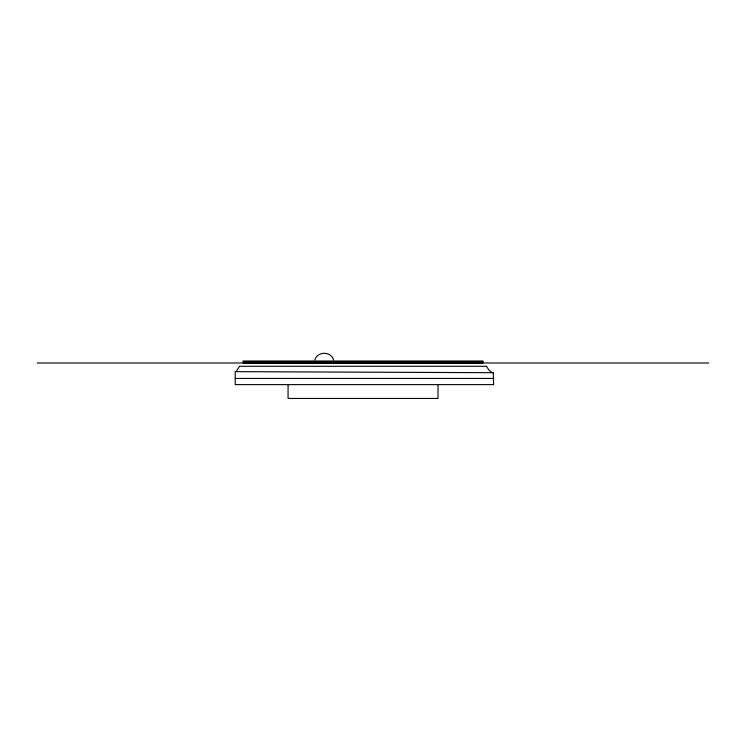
<?xml version="1.0" encoding="UTF-8"?>
<svg xmlns="http://www.w3.org/2000/svg" width="746" height="746" viewBox="0 0 746 746"><rect width="100%" height="100%" fill="white"/><g stroke="black" fill="none" stroke-linecap="round" stroke-linejoin="round"><path stroke-width="1.12" d="M314.905 359.917C317.274 351.124 331.168 351.124 333.537 359.917M236.799 370.52L239.606 366.295L486.467 366.295M243.028 361.017L483.054 361.017M243.028 361.633L483.054 361.633M243.028 362.929L483.054 362.929M37.3 362.994L708.7 362.994M235.204 378.436L493.656 378.436M493.339 372.692L235.214 371.657L235.214 384.619L493.647 384.619L493.227 372.692M491.381 371.928L489.283 370.52L486.476 366.295M438.023 384.712L438.023 398.457L288.068 398.457L288.068 384.712"/></g></svg>
